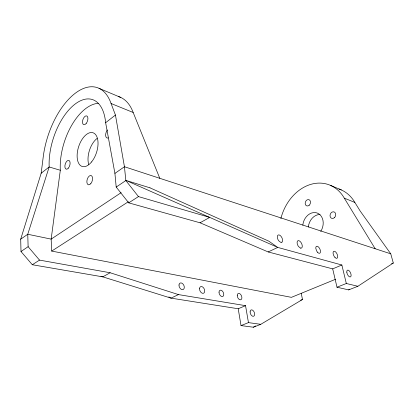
<?xml version="1.0" encoding="UTF-8"?>
<svg xmlns="http://www.w3.org/2000/svg" width="414" height="414" viewBox="0 0 414 414"><rect width="100%" height="100%" fill="white"/><g stroke="black" fill="none" stroke-linecap="round" stroke-linejoin="round"><path stroke-width="0.62" d="M301.221 293.391L302.505 299.488L260.763 324.322L248.457 322.62L245.543 305.667L178.46 294.592L110.145 272.754L102.775 276.857L32.308 264.737L21.005 251.505L20.7 239.188L41.167 173.238L43.056 158.314A61.67 32.028 -72.3 0 1 74.158 94.113A61.67 32.028 -72.3 0 1 111.066 103.51L133.173 112.479L159.788 178.305M98.221 103.34A48.195 25.637 -72.2 0 0 60.309 170.268L51.155 239.121L51.703 251.081L291.404 297.345L335.578 279.264M41.167 173.238L49.168 166.966A48.904 25.378 -72.3 0 1 74.649 104.416A48.904 25.378 -72.3 0 1 105.637 122.72L114.921 173.399L116.199 187.071L128.713 202.855L200.04 222.789L268.184 251.95L332.69 268.872L341.855 265.001L346.321 283.492L357.872 286.276L393.3 263.025L390.759 253.829L360.263 211.156L354.855 202.43A42.104 33.907 -70.7 0 0 338.988 189.007M105.637 122.72L115.449 115.03L111.066 103.51M20.7 239.188L27.754 234.262L49.168 166.966L60.309 170.268M114.921 173.399L124.443 166.744L390.759 253.829M21.005 251.505L28.121 246.692L27.754 234.262L51.155 239.121L121.111 192.686M116.199 187.071L125.84 180.551L124.443 166.744L115.449 115.03M332.69 268.872L336.996 287.218L348.64 289.893L349.716 289.195M51.703 251.081L128.34 201.747M32.308 264.737L39.521 260.106L110.145 272.754M128.713 202.855L138.467 196.598L209.732 217.402L200.04 222.789M100.928 276.278L171.008 298.137L238.216 308.756L241.02 325.59L253.368 327.215L255.583 325.906M178.46 294.592L171.008 298.137L168.803 296.9M268.184 251.95L277.737 247.412L341.855 265.001M238.216 308.756L245.543 305.667M300.75 300.191L302.505 299.488M391.592 263.713L393.3 263.025M241.02 325.59L248.457 322.62M336.996 287.218L346.321 283.492M253.368 327.215L260.763 324.322M348.64 289.893L357.872 286.276M280.868 218.587A42.963 34.057 -70.8 0 1 309.998 184.618A42.963 34.057 -70.8 0 1 344.293 198.146L354.855 202.43M99.049 88.337L120.81 97.466M330.75 185.498L341.353 189.943M28.121 246.692L39.521 260.106M125.84 180.551L138.467 196.598M344.293 198.146L375.177 248.731M308.342 226.981A12.399 9.9 -70.8 0 1 319.986 214.488M302.82 225.175A12.523 9.92 -70.9 0 1 317.093 212.977A12.523 9.92 -70.9 0 1 320.746 231.385M118.523 96.586A59.916 32.654 -72.2 0 1 133.173 112.479M108.209 137.924A4.88 2.67 -71.1 0 1 105.668 135.611A4.88 2.67 -71.1 0 1 107.485 129.975M88.694 164.451A17.45 9.491 -72.2 0 1 97.088 138.405M281.882 242.226L280.718 242.361L278.694 240.762A4.052 2.173 63.9 0 1 277.483 235.84A4.052 2.173 63.9 0 1 280.578 235.851L281.22 236.585A4.052 2.173 63.9 0 1 281.877 242.226M149.956 187.827L125.825 180.375L277.737 247.412L268.831 241.171L149.956 187.827M300.502 248.11L298.52 246.527A4.057 2.096 64.5 0 1 297.257 241.585A4.057 2.096 64.5 0 1 300.222 241.559L300.859 242.288A4.057 2.096 64.5 0 1 302.256 246.47A4.057 2.096 64.5 0 1 300.502 248.11M317.709 252.447L316.596 250.941L315.773 248.229A3.798 1.889 64.9 0 1 319.132 247.758L319.644 248.576A3.798 1.889 64.9 0 1 320.245 252.664A3.798 1.889 64.9 0 1 317.709 252.447M335.029 257.482L334.445 256.804A3.804 1.827 65.3 0 1 333.275 251.867A3.804 1.827 65.3 0 1 336.308 252.747L336.815 253.565A3.804 1.827 65.3 0 1 337.482 257.674A3.804 1.827 65.3 0 1 335.029 257.482M346.808 272.158A3.669 1.728 66.2 0 0 350.28 276.935A3.669 1.728 66.2 0 0 349.773 271.491A3.669 1.728 66.2 0 0 346.808 272.158M199.527 288.63A3.602 2.339 65.6 0 0 203.264 293.324A3.602 2.339 65.6 0 0 203.569 287.849A3.602 2.339 65.6 0 0 199.527 288.63M250.108 311.928A3.395 2.034 68 0 0 253.508 316.28A3.395 2.034 68 0 0 253.534 311.038A3.395 2.034 68 0 0 250.108 311.928M219.022 292.155A3.379 2.127 66.2 0 0 222.484 296.543A3.379 2.127 66.2 0 0 222.675 291.394A3.379 2.127 66.2 0 0 219.022 292.155M178.998 284.982A3.581 2.406 64.8 0 0 182.755 289.66A3.581 2.406 64.8 0 0 183.174 284.227A3.581 2.406 64.8 0 0 178.998 284.982M237.243 295.394A3.4 2.07 66.7 0 0 240.684 299.798A3.4 2.07 66.7 0 0 240.777 294.613A3.4 2.07 66.7 0 0 237.243 295.394M334.321 217.738A3.421 2.763 -68.4 0 0 334.295 212.02A3.421 2.763 -68.4 0 0 330.02 215.637A3.421 2.763 -68.4 0 0 334.321 217.738M309.17 205.251A3.296 2.562 -68.6 0 0 309.196 199.776A3.296 2.562 -68.6 0 0 305.18 203.305A3.296 2.562 -68.6 0 0 309.17 205.251M86.2 123.439A4.626 2.396 -71.1 0 0 86.904 115.992A4.626 2.396 -71.1 0 0 82.521 121.426A4.626 2.396 -71.1 0 0 86.2 123.439M91.556 161.952A17.704 9.403 -72.2 0 0 93.968 133.184A17.704 9.403 -72.2 0 0 77.211 153.682A17.704 9.403 -72.2 0 0 91.556 161.952M68.413 168.084A4.575 2.36 -73.2 0 0 69.159 160.575A4.575 2.36 -73.2 0 0 64.915 165.709A4.575 2.36 -73.2 0 0 68.413 168.084M90.769 183.697A4.823 2.624 -73.6 0 0 91.489 175.733A4.823 2.624 -73.6 0 0 86.883 181.058A4.823 2.624 -73.6 0 0 90.769 183.697"/></g></svg>
